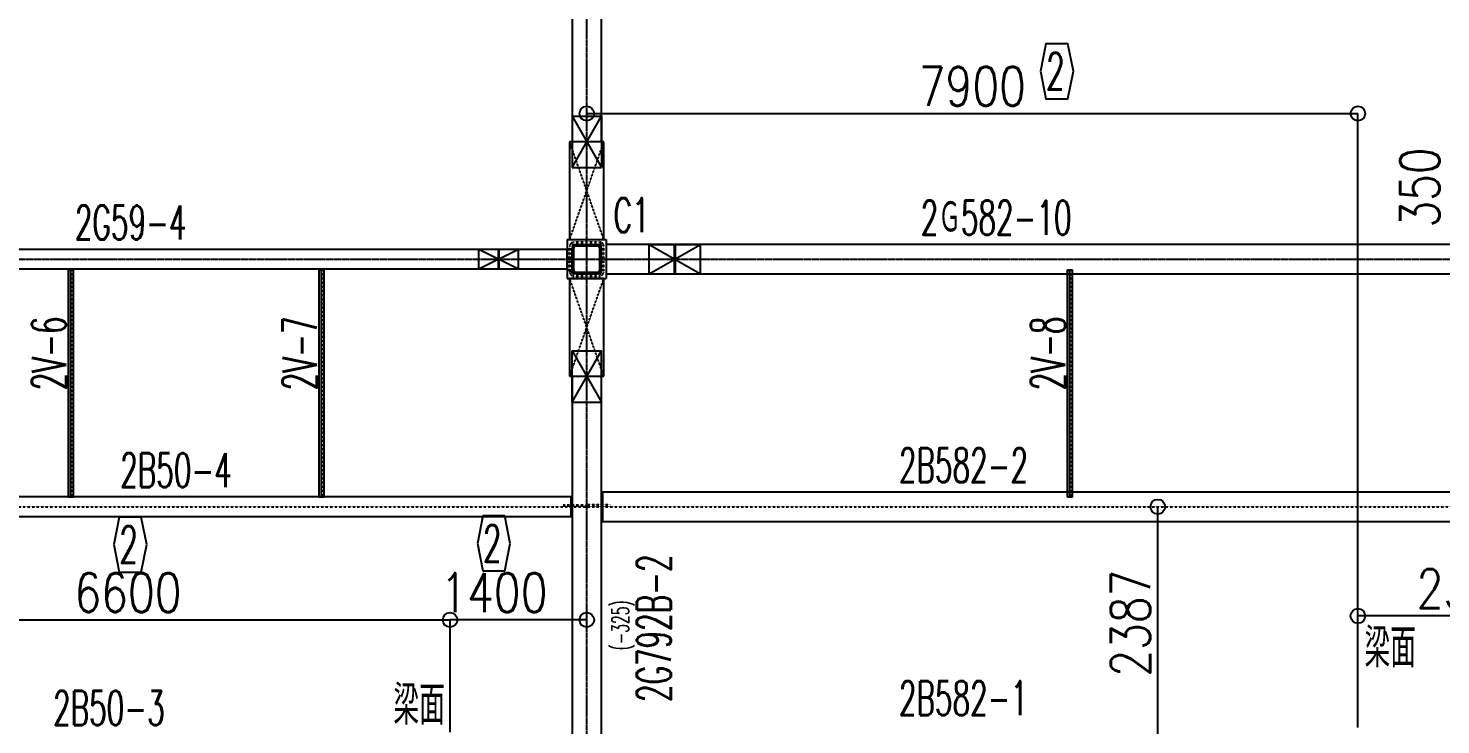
# Model space of a CAD drawing. Header units: millimetres. Extents: x -87051 to 180003, y -2961 to 97158.
# Drawn here: x -65997 to -51527, y 24828 to 31966 of the extents above; entities that cross this region are included whole.
import ezdxf
from ezdxf.enums import TextEntityAlignment as Align

# ---------------------------------------------------------------- set-up
doc = ezdxf.new("R2010")
doc.units = ezdxf.units.MM
doc.header["$LTSCALE"] = 0.2
doc.linetypes.add('CENTER', pattern=[2, 1.25, -0.25, 0.25, -0.25])
doc.linetypes.add('HIDDEN', pattern=[0.375, 0.25, -0.125])
doc.layers.add('梁側', color=7, linetype='Continuous')
doc.styles.get("Standard").update_dxf_attribs({"font": 'simplex.shx', "width": 0.8, "height": 700, "bigfont": 'extfont2.shx'})

msp = doc.modelspace()

# ---------------------------------------------------------------- linework, layer by layer
at = {"color": 8, "linetype": 'CENTER'}
for p, q in [((-60276, 16438.1), (-60276, 49550.6)), ((-80226, 29600.6), (-30711.8, 29600.6))]:
    msp.add_line(p, q, dxfattribs=at)
at = {"color": 8, "linetype": 'Continuous'}
for p, q in [((-60426, 38895.6), (-60426, 30805.6)), ((-60126, 30805.6), (-60126, 38895.6)), ((-60426, 31065.6), (-60126, 31065.6)), ((-60426, 31065.6), (-60426, 30540.6)), ((-60426, 31065.6), (-60126, 30540.6)), ((-60426, 30540.6), (-60126, 31065.6)), ((-60276, 31091.6), (-52376, 31091.6)), ((-60126, 31065.6), (-60126, 30540.6)), ((-52376, 24800.6), (-52376, 31091.6)), ((-60101, 30800.6), (-60451, 30800.6)), ((-60451, 30800.6), (-60451, 29800.6)), ((-60426, 30805.6), (-60126, 30805.6)), ((-60101, 29800.6), (-60101, 30800.6)), ((-60426, 30540.6), (-60126, 30540.6)), ((-61181, 29700.1), (-67371, 29700.1)), ((-61381, 29700.6), (-60976, 29700.6)), ((-61381, 29500.6), (-61381, 29700.6)), ((-61381, 29500.6), (-60976, 29700.6)), ((-61381, 29700.6), (-60976, 29500.6)), ((-61181, 29501.1), (-61181, 29700.1)), ((-61176, 29700.1), (-61176, 29501.1)), ((-60476, 29700.1), (-61176, 29700.1)), ((-60976, 29500.6), (-60976, 29700.6)), ((-60476, 29800.6), (-60076, 29800.6)), ((-60476, 29800.6), (-60476, 29400.6)), ((-60476, 29501.1), (-60476, 29700.1)), ((-60451, 29800.6), (-60101, 29800.6)), ((-60426, 29490.6), (-60426, 29710.6)), ((-60410, 29490.6), (-60410, 29710.6)), ((-60386, 29750.6), (-60166, 29750.6)), ((-60386, 29734.6), (-60166, 29734.6)), ((-60142, 29490.6), (-60142, 29710.6)), ((-60126, 29490.6), (-60126, 29710.6)), ((-60076, 29800.6), (-60076, 29400.6)), ((-60076, 29750.6), (-60076, 29450.6)), ((-59376, 29750.6), (-60076, 29750.6)), ((-59636, 29750.6), (-59111, 29750.6)), ((-59636, 29450.6), (-59636, 29750.6)), ((-59636, 29450.6), (-59111, 29750.6)), ((-59636, 29750.6), (-59111, 29450.6)), ((-59376, 29450.6), (-59376, 29750.6)), ((-59371, 29750.6), (-59371, 29450.6)), ((-50981, 29750.6), (-59371, 29750.6)), ((-59111, 29450.6), (-59111, 29750.6)), ((-67371, 29501.1), (-61181, 29501.1)), ((-65585, 27160.1), (-65585, 29491.1)), ((-65585, 29491.1), (-65535, 29491.1)), ((-65560, 27160.1), (-65560, 29491.1)), ((-65535, 27160.1), (-65535, 29491.1)), ((-63017, 27160.1), (-63017, 29491.1)), ((-63017, 29491.1), (-62967, 29491.1)), ((-62992, 27160.1), (-62992, 29491.1)), ((-62967, 27160.1), (-62967, 29491.1)), ((-61381, 29500.6), (-60976, 29500.6)), ((-61176, 29501.1), (-60476, 29501.1)), ((-60476, 29400.6), (-60076, 29400.6)), ((-60101, 29400.6), (-60451, 29400.6)), ((-60451, 29400.6), (-60451, 28400.6)), ((-60386, 29466.6), (-60166, 29466.6)), ((-60386, 29450.6), (-60166, 29450.6)), ((-60101, 28400.6), (-60101, 29400.6)), ((-60076, 29450.6), (-59376, 29450.6)), ((-59636, 29450.6), (-59111, 29450.6)), ((-59371, 29450.6), (-50981, 29450.6)), ((-55351, 27160.1), (-55351, 29491.1)), ((-55351, 29491.1), (-55301, 29491.1)), ((-55326, 27160.1), (-55326, 29491.1)), ((-55301, 27160.1), (-55301, 29491.1)), ((-60426, 28660.6), (-60126, 28660.6)), ((-60426, 28135.6), (-60426, 28660.6)), ((-60426, 28135.6), (-60126, 28660.6)), ((-60426, 28660.6), (-60126, 28135.6)), ((-60126, 28135.6), (-60126, 28660.6)), ((-60451, 28400.6), (-60101, 28400.6)), ((-60126, 28395.6), (-60426, 28395.6)), ((-60426, 28395.6), (-60426, 19810.6)), ((-60126, 19810.6), (-60126, 28395.6)), ((-60426, 28135.6), (-60126, 28135.6)), ((-60116, 27212.6), (-60116, 26912.6)), ((-50236, 27212.6), (-60116, 27212.6)), ((-60436, 27162.6), (-68116, 27162.6)), ((-65535, 27160.1), (-65585, 27160.1)), ((-62967, 27160.1), (-63017, 27160.1)), ((-60436, 26962.6), (-60436, 27162.6)), ((-60426, 27079.6), (-60436, 27079.6)), ((-60426, 27067.6), (-60436, 27067.6)), ((-60126, 27084.6), (-60116, 27084.6)), ((-60126, 27068.6), (-60116, 27068.6)), ((-55301, 27160.1), (-55351, 27160.1)), ((-54425.8, 24675.6), (-54425.8, 27062.6)), ((-68116, 26962.6), (-60436, 26962.6)), ((-60116, 26912.6), (-50236, 26912.6)), ((-68276, 25903.2), (-61676, 25903.2)), ((-61676, 24750.6), (-61676, 25903.2)), ((-60276, 25903.2), (-61676, 25903.2)), ((-50076, 25943.2), (-52376, 25943.2))]:
    msp.add_line(p, q, dxfattribs=at)
at = {"color": 8, "linetype": 'HIDDEN'}
for p, q in [((-60451, 29800.6), (-60101, 30800.6)), ((-60101, 29800.6), (-60451, 30800.6)), ((-60451, 29473.1), (-60451, 29728.1)), ((-60432, 29473.1), (-60432, 29728.1)), ((-60403.5, 29775.6), (-60148.5, 29775.6)), ((-60403.5, 29756.6), (-60148.5, 29756.6)), ((-60120, 29473.1), (-60120, 29728.1)), ((-60101, 29473.1), (-60101, 29728.1)), ((-65540, 27160.1), (-65540, 29491.1)), ((-62972, 27160.1), (-62972, 29491.1)), ((-60451, 28400.6), (-60101, 29400.6)), ((-60101, 28400.6), (-60451, 29400.6)), ((-60403.5, 29444.6), (-60148.5, 29444.6)), ((-60403.5, 29425.6), (-60148.5, 29425.6)), ((-55306, 27160.1), (-55306, 29491.1)), ((-68276, 27062.6), (-60276, 27062.6)), ((-60436, 27079.6), (-60516, 27079.6)), ((-60516, 27079.6), (-60516, 27067.6)), ((-60436, 27067.6), (-60516, 27067.6)), ((-60283, 27079.6), (-60426, 27079.6)), ((-60283, 27067.6), (-60426, 27067.6)), ((-60283, 27079.6), (-60283, 27067.6)), ((-60276, 27062.6), (-50076, 27062.6)), ((-60269, 27084.6), (-60126, 27084.6)), ((-60269, 27084.6), (-60269, 27068.6)), ((-60269, 27068.6), (-60126, 27068.6)), ((-60116, 27084.6), (-60036, 27084.6)), ((-60116, 27068.6), (-60036, 27068.6)), ((-60036, 27084.6), (-60036, 27068.6))]:
    msp.add_line(p, q, dxfattribs=at)
at = {"color": 8, "linetype": 'Continuous'}
for centre in [(-60276, 31091.6), (-52376, 31091.6), (-54425.8, 27062.6), (-61676, 25903.2), (-61676, 25903.2), (-60276, 25903.2), (-52376, 25943.2)]:
    msp.add_circle(centre, 75, dxfattribs=at)
at = {"color": 8, "linetype": 'HIDDEN'}
for centre, radius, start, end in [((-60403.5, 29728.1), 47.5, 90, 180), ((-60403.5, 29728.1), 28.5, 90, 180), ((-60148.5, 29728.1), 47.5, 0, 90), ((-60148.5, 29728.1), 28.5, 0, 90), ((-60403.5, 29473.1), 47.5, 180, 270), ((-60403.5, 29473.1), 28.5, 180, 270), ((-60148.5, 29473.1), 47.5, 270, 0), ((-60148.5, 29473.1), 28.5, 270, 0)]:
    msp.add_arc(centre, radius, start, end, dxfattribs=at)
at = {"color": 8, "linetype": 'Continuous'}
for centre, radius, start, end in [((-60386, 29710.6), 40, 90, 180), ((-60386, 29710.6), 24, 90, 180), ((-60166, 29710.6), 40, 0, 90), ((-60166, 29710.6), 24, 0, 90), ((-60386, 29490.6), 40, 180, 270), ((-60386, 29490.6), 24, 180, 270), ((-60166, 29490.6), 40, 270, 0), ((-60166, 29490.6), 24, 270, 0)]:
    msp.add_arc(centre, radius, start, end, dxfattribs=at)
at = {"layer": '梁側', "color": 8, "linetype": 'Continuous'}
for p, q in [((-65065.5, 26956.1), (-65121.8, 26674.8)), ((-64840.5, 26956.1), (-65065.5, 26956.1)), ((-64784.3, 26674.8), (-64840.5, 26956.1)), ((-61340.2, 26967.9), (-61396.4, 26686.6)), ((-61115.2, 26967.9), (-61340.2, 26967.9)), ((-61058.9, 26686.6), (-61115.2, 26967.9)), ((-65121.8, 26674.8), (-65065.5, 26393.6)), ((-65121.8, 26674.8), (-65121.8, 26674.8)), ((-64840.5, 26393.6), (-64784.3, 26674.8)), ((-61396.4, 26686.6), (-61340.2, 26405.4)), ((-61396.4, 26686.6), (-61396.4, 26686.6)), ((-61115.2, 26405.4), (-61058.9, 26686.6)), ((-65065.5, 26393.6), (-64840.5, 26393.6)), ((-61340.2, 26405.4), (-61115.2, 26405.4))]:
    msp.add_line(p, q, dxfattribs=at)
msp.add_lwpolyline([(-55627.8, 31524.9), (-55571.5, 31243.6), (-55346.5, 31243.6), (-55290.3, 31524.9), (-55346.5, 31806.1), (-55571.5, 31806.1), (-55627.8, 31524.9)], close=True, dxfattribs=at)

# ---------------------------------------------------------------- texts
at = {"color": 8, "width": 0.8}
for s, p in [('7900', (-56326, 31171.6)), ('6600', (-64976, 25983.2)), ('1400', (-61227.4, 25983.2)), ('2300', (-51226, 26023.2))]:
    msp.add_text(s, height=400, dxfattribs=at).set_placement(p, align=Align.CENTER)
at = {"color": 8}
for s, height, width, p in [('350', 400, 0.8, (-51541.7, 29922.4)), ('2V-6', 350, 0.6, (-65609.4, 28255.9)), ('2V-7', 350, 0.6, (-63041.4, 28255.9)), ('2V-8', 350, 0.6, (-55375.4, 28255.9)), ('2G792B-2', 350, 0.6, (-59413, 25061.2)), ('(-325)', 175, 0.6, (-59844.1, 25590))]:
    msp.add_text(s, height=height, rotation=90, dxfattribs=dict(at, width=width)).set_placement(p)
at = {"color": 8, "width": 0.6}
for s, p in [('2G59-4', (-65519.5, 29800.1)), ('C1', (-60001, 29875.6)), ('2Ｇ582-10', (-56854.5, 29850.6)), ('2B582-2', (-57078, 27312.6)), ('2B50-4', (-65055.1, 27262.6)), ('2B582-1', (-57078, 24925.6)), ('2B50-3', (-65743, 24825.6))]:
    msp.add_text(s, height=350, dxfattribs=at).set_placement(p)
at = {"color": 8, "width": 0.8}
msp.add_text('2387', height=400, rotation=90, dxfattribs=at).set_placement((-54505.8, 25869.1), align=Align.CENTER)
at = {"color": 8, "width": 0.6}
for p in [(-52044.8, 25615), (-61992.9, 25030.7)]:
    msp.add_text('梁面', height=400, dxfattribs=at).set_placement(p, align=Align.MIDDLE_CENTER)
at = {"layer": '梁側', "color": 8, "width": 0.6}
for p in [(-55571.5, 31712.4), (-65065.5, 26862.3), (-61340.2, 26874.1)]:
    msp.add_text('2', height=375, dxfattribs=at).set_placement(p, align=Align.TOP_LEFT)

doc.saveas('drawing.dxf')
